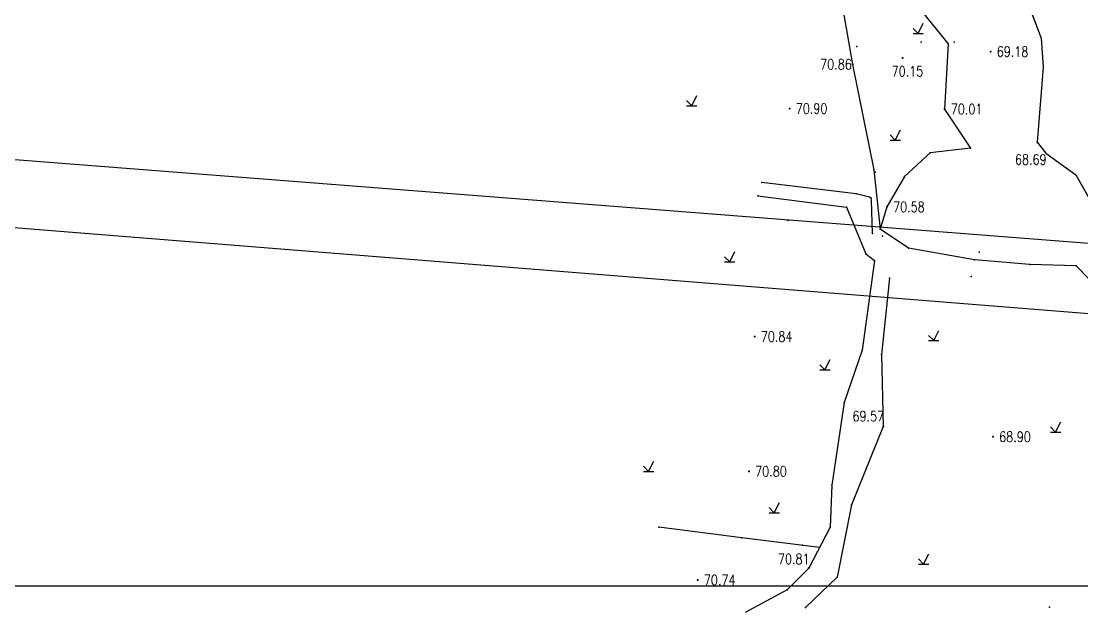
# Model space of a CAD drawing. Extents: x 10519 to 17598, y -625 to 2857.
# Drawn here: x 13756.8 to 13860.2, y 254.6 to 311.8 of the extents above; entities that cross this region are included whole.
import ezdxf
from ezdxf.enums import TextEntityAlignment as Align

# ---------------------------------------------------------------- set-up
doc = ezdxf.new("R2010")
doc.units = 0
doc.header["$MEASUREMENT"] = 0
doc.layers.get('0').update_dxf_attribs({"linetype": 'CONTINUOUS'})
for name, color, linetype in [('0000原地形', 252, 'CONTINUOUS'), ('ASSIST', 252, 'CONTINUOUS'), ('GCD', 224, 'CONTINUOUS'), ('TYBZ', 7, 'CONTINUOUS')]:
    doc.layers.add(name, color=color, linetype=linetype)
doc.styles.add('正等线体', font='txt8.shx', dxfattribs={"width": 0.8, "bigfont": 'hz.shx'})
doc.linetypes.add('10421', pattern='A,2,[150,AAA.SHX,S=1,R=0,X=0,Y=1],1e-11', length=2)

# ---------------------------------------------------------------- blocks, each defined once
blk = doc.blocks.new('GC200')
at = {"linetype": 'Continuous', "const_width": 0.2, "flags": 128}
blk.add_lwpolyline([(-0.1, 0, 1), (0.1, 0, 1)], format="xyb", close=True, dxfattribs=at)

msp = doc.modelspace()

# ---------------------------------------------------------------- linework, layer by layer
at = {"layer": '0000原地形', "linetype": '10421'}
for p, q in [((13852.14, 320.96, 68.8), (13856.28, 310.11, 68.8)), ((13836.35, 316.35, 70.58), (13837.88, 307.57, 70.58)), ((13842.81, 314.99, 70.7), (13847.18, 309.56, 70.7)), ((13847.18, 309.56, 70.7), (13846.85, 303.21, 70.7)), ((13856.28, 310.11, 68.8), (13856.46, 307.29, 68.8)), ((13837.88, 307.57, 70.58), (13839.96, 297.3, 70.58)), ((13856.46, 307.29, 68.8), (13855.89, 299.97, 68.8)), ((13846.85, 303.21, 70.7), (13849.38, 299.41, 70.7)), ((13855.89, 299.97, 68.8), (13856.72, 298.92, 68.8)), ((13845.43, 298.96, 70.7), (13842.94, 296.65, 70.7)), ((13849.38, 299.41, 70.7), (13845.43, 298.96, 70.7)), ((13856.72, 298.92, 68.8), (13859.63, 296.81, 68.8)), ((13839.96, 297.3, 70.58), (13840.55, 291.5, 70.58)), ((13838.22, 294.96, 70.94), (13829.01, 296.05, 70.94)), ((13842.94, 296.65, 70.7), (13841.22, 293.67, 70.7)), ((13859.63, 296.81, 68.8), (13864.1, 288.93, 68.8)), ((13839.51, 294.62, 70.94), (13838.22, 294.96, 70.94)), ((13828.64, 294.77, 70.66), (13837.29, 293.65, 70.66)), ((13839.67, 294.52, 70.94), (13839.51, 294.62, 70.94)), ((13839.71, 294.33, 70.94), (13839.67, 294.52, 70.94)), ((13839.8, 291.07, 70.94), (13839.71, 294.33, 70.94)), ((13837.29, 293.65, 70.66), (13839.16, 289.11, 70.66)), ((13841.22, 293.67, 70.7), (13840.55, 291.5, 70.7)), ((13839.16, 289.11, 70.66), (13840, 288.45, 70.66)), ((13840, 288.45, 70.71), (13838.82, 279.71, 70.71)), ((13841.47, 286.73, 69.32), (13840.7, 279.3, 69.32)), ((13838.82, 279.71, 70.71), (13837.06, 274.6, 70.71)), ((13840.7, 279.3, 69.32), (13840.87, 272.27, 69.32)), ((13837.06, 274.6, 70.71), (13835.84, 266.56, 70.71)), ((13840.87, 272.27, 69.32), (13837.78, 264.64, 69.32)), ((13835.84, 266.56, 70.71), (13835.67, 262.45, 70.71)), ((13837.78, 264.64, 69.32), (13836.36, 257.58, 69.32)), ((13835.67, 262.45, 70.71), (13833.6, 258.48, 70.71)), ((13833.6, 258.48, 70.71), (13831.48, 256.36, 70.71)), ((13836.36, 257.58, 69.32), (13833.29, 254.63, 69.32)), ((13831.48, 256.36, 70.71), (13827.38, 254.15, 70.71))]:
    msp.add_line(p, q, dxfattribs=at)
at = {"layer": '0000原地形'}
for p, q in [((13844.27, 310.57), (13844.77, 311.57)), ((13843.77, 311.07), (13844.27, 310.57)), ((13843.77, 310.57), (13844.77, 310.57)), ((13822.18, 303.54), (13822.68, 304.54)), ((13821.68, 304.04), (13822.18, 303.54)), ((13821.68, 303.54), (13822.68, 303.54)), ((13842.04, 300.19), (13842.54, 301.19)), ((13841.54, 300.69), (13842.04, 300.19)), ((13841.54, 300.19), (13842.54, 300.19)), ((13825.39, 288.82), (13825.89, 288.32)), ((13825.89, 288.32), (13826.39, 289.32)), ((13825.39, 288.32), (13826.39, 288.32)), ((13845.79, 280.64), (13846.29, 281.64)), ((13845.29, 281.14), (13845.79, 280.64)), ((13845.29, 280.64), (13846.29, 280.64)), ((13834.68, 278.29), (13835.18, 277.79)), ((13835.18, 277.79), (13835.68, 278.79)), ((13834.68, 277.79), (13835.68, 277.79)), ((13857.17, 272.23), (13857.67, 271.73)), ((13857.67, 271.73), (13858.17, 272.73)), ((13857.17, 271.73), (13858.17, 271.73)), ((13817.48, 268.4), (13817.98, 267.9)), ((13817.48, 267.9), (13818.48, 267.9)), ((13817.98, 267.9), (13818.48, 268.9)), ((13830.24, 263.87), (13830.74, 264.87)), ((13829.74, 264.37), (13830.24, 263.87)), ((13829.74, 263.87), (13830.74, 263.87)), ((13844.8, 258.86), (13845.3, 259.86)), ((13844.3, 259.36), (13844.8, 258.86)), ((13844.3, 258.86), (13845.3, 258.86))]:
    msp.add_line(p, q, dxfattribs=at)
at = {"layer": '0000原地形', "linetype": 'Continuous'}
for p, q in [((13957.92, 282.56), (13668.05, 305.1)), ((13668.76, 298.66), (13957.41, 275.59)), ((13843.34, 289.65, 68.66), (13840.55, 291.5, 68.66)), ((13849.75, 288.53, 68.66), (13843.34, 289.65, 68.66)), ((13855.17, 288.07, 68.66), (13849.75, 288.53, 68.66)), ((13859.68, 287.94, 68.66), (13855.17, 288.07, 68.66)), ((13862.23, 285.3, 68.66), (13859.68, 287.94, 68.66)), ((13827.08, 261.43, 70.8), (13818.96, 262.46, 70.8)), ((13834.64, 260.48, 70.8), (13827.08, 261.43, 70.8))]:
    msp.add_line(p, q, dxfattribs=at)
for p in [(13838.29, 309.31, 70.15), (13844.55, 309.74, 70.06), (13847.18, 309.56, 69.86), (13847.77, 309.73, 69), (13851.33, 308.81, 69.18), (13837.88, 307.57, 70.86), (13842.75, 308.2, 70.15), (13831.73, 303.26, 70.9), (13846.85, 303.21, 70.01), (13845.43, 298.96, 69.97), (13849.38, 299.41, 69.12), (13839.96, 297.3, 70.84), (13840.09, 297.05, 70.8), (13829.01, 296.05, 70.94), (13842.94, 296.65, 70.11), (13838.22, 294.96, 70.88), (13828.64, 294.77, 70.81), (13839.67, 294.52, 70.82), (13837.29, 293.65, 70.6), (13841.22, 293.67, 70.58), (13831.56, 292.36, 70.83), (13839.8, 291.07, 70.64), (13840.55, 291.5, 70.7), (13840.8, 290.83, 70.58), (13843.34, 289.65, 69.72), (13839.16, 289.11, 70.7), (13850.21, 289.27, 69.53), (13840, 288.45, 70.66), (13849.75, 288.53, 69.35), (13855.17, 288.07, 68.94), (13859.68, 287.94, 68.86), (13841.47, 286.73, 69.59), (13849.44, 286.89, 69.01), (13828.32, 281.04, 70.84), (13838.82, 279.71, 70.59), (13840.7, 279.3, 69.64), (13837.06, 274.6, 70.55), (13840.87, 272.27, 69.57), (13827.77, 267.9, 70.8), (13835.84, 266.56, 70.74), (13837.78, 264.64, 70.03), (13818.96, 262.46, 70.84), (13835.67, 262.45, 70.63), (13827.08, 261.43, 70.84), (13832.98, 260.69, 70.8), (13833.6, 258.48, 70.81), (13836.36, 257.58, 69.53), (13822.77, 257.31, 70.74), (13831.48, 256.36, 70.77), (13833.29, 254.63, 69.32), (13857.07, 254.66, 68.95)]:
    msp.add_point(p, dxfattribs=at)
at = {"layer": 'ASSIST', "color": 252, "flags": 128}
for points in [[(13838.49, 415.9), (13836.75, 407.74), (13837.27, 404.74), (13838.79, 395.89), (13838.72, 392.48), (13836.55, 382.9), (13837.02, 380.94), (13839.76, 371.51), (13848.76, 359.83), (13849.64, 355.87), (13849.42, 345.74), (13850.51, 343.33), (13852.08, 339.35), (13852.95, 335.69), (13855.28, 327.31), (13853.55, 325.27), (13851.36, 323.5), (13852.14, 320.96), (13856.28, 310.11), (13856.46, 307.29), (13855.89, 299.97), (13856.72, 298.92), (13859.63, 296.81), (13864.1, 288.93)], [(13836.35, 316.35), (13837.88, 307.57), (13839.96, 297.3), (13840.55, 291.5)]]:
    msp.add_lwpolyline(points, dxfattribs=at)
at = {"layer": 'ASSIST', "color": 252, "elevation": 70.7, "flags": 128}
msp.add_lwpolyline([(13834.68, 329.76, 0.00000207, 0.00000207, 0), (13839.36, 326.59, 0.00000207, 0.00000207, 0), (13840.56, 320.07, 0.00000207, 0.00000207, 0), (13842.81, 314.99, 0.00000207, 0.00000207, 0), (13847.18, 309.56, 0.00000207, 0.00000207, 0), (13846.85, 303.21, 0.00000207, 0.00000207, 0), (13849.38, 299.41, 0.00000207, 0.00000207, 0), (13845.43, 298.96, 0.00000207, 0.00000207, 0), (13842.94, 296.65, 0.00000207, 0.00000207, 0), (13841.22, 293.67, 0.00000207, 0.00000207, 0), (13840.55, 291.5, 0.00000207, 0.00000207, 0)], format="xyseb", dxfattribs=at)
at = {"layer": 'TYBZ'}
msp.add_lwpolyline([(14372.81, 1105.71), (14372.81, 256.71), (13183.81, 256.71), (13183.81, 1105.71)], close=True, dxfattribs=at)

# ---------------------------------------------------------------- block references
at = {"layer": 'ASSIST', "color": 252}
ref = msp.add_blockref('GC200', (13851.33, 308.81, 69.18), dxfattribs=dict(at, xscale=0.5, yscale=0.5, zscale=0.5))
ref.add_attrib('height', '69.18', dxfattribs={"layer": 'GCD', "linetype": 'Continuous', "height": 1, "style": '正等线体', "width": 0.8}).set_placement((13851.93, 308.81, 69.18), align=Align.MIDDLE_LEFT)
ref = msp.add_blockref('GC200', (13842.75, 308.2, 70.15), dxfattribs=dict(at, xscale=0.5, yscale=0.5, zscale=0.5))
ref.add_attrib('height', '70.15', dxfattribs={"layer": 'GCD', "linetype": 'Continuous', "height": 1, "style": '正等线体', "width": 0.8}).set_placement((13841.68, 306.89, 70.15), align=Align.MIDDLE_LEFT)
ref = msp.add_blockref('GC200', (13837.88, 307.57, 70.86), dxfattribs=dict(at, xscale=0.5, yscale=0.5, zscale=0.5))
ref.add_attrib('height', '70.86', dxfattribs={"layer": 'GCD', "linetype": 'Continuous', "height": 1, "style": '正等线体', "width": 0.8}).set_placement((13834.71, 307.57, 70.86), align=Align.MIDDLE_LEFT)
ref = msp.add_blockref('GC200', (13831.73, 303.26, 70.9), dxfattribs=dict(at, xscale=0.5, yscale=0.5, zscale=0.5))
ref.add_attrib('height', '70.90', dxfattribs={"layer": 'GCD', "linetype": 'Continuous', "height": 1, "style": '正等线体', "width": 0.8}).set_placement((13832.33, 303.26, 70.9), align=Align.MIDDLE_LEFT)
ref = msp.add_blockref('GC200', (13846.85, 303.21, 70.01), dxfattribs=dict(at, xscale=0.5, yscale=0.5, zscale=0.5))
ref.add_attrib('height', '70.01', dxfattribs={"layer": 'GCD', "linetype": 'Continuous', "height": 1, "style": '正等线体', "width": 0.8}).set_placement((13847.45, 303.21, 70.01), align=Align.MIDDLE_LEFT)
ref = msp.add_blockref('GC200', (13855.89, 299.97, 68.69), dxfattribs=dict(at, xscale=0.5, yscale=0.5, zscale=0.5))
ref.add_attrib('height', '68.69', dxfattribs={"layer": 'GCD', "linetype": 'Continuous', "height": 1, "style": '正等线体', "width": 0.8}).set_placement((13853.71, 298.29, 68.69), align=Align.MIDDLE_LEFT)
ref = msp.add_blockref('GC200', (13841.22, 293.67, 70.58), dxfattribs=dict(at, xscale=0.5, yscale=0.5, zscale=0.5))
ref.add_attrib('height', '70.58', dxfattribs={"layer": 'GCD', "linetype": 'Continuous', "height": 1, "style": '正等线体', "width": 0.8}).set_placement((13841.82, 293.67, 70.58), align=Align.MIDDLE_LEFT)
at = {"layer": 'GCD', "linetype": 'Continuous'}
ref = msp.add_blockref('GC200', (13851.33, 308.81, 69.18), dxfattribs=dict(at, xscale=0.5, yscale=0.5, zscale=0.5))
ref.add_attrib('height', '69.18', dxfattribs={"linetype": 'Continuous', "height": 1, "style": '正等线体', "width": 0.8}).set_placement((13851.93, 308.81, 69.18), align=Align.MIDDLE_LEFT)
ref = msp.add_blockref('GC200', (13842.75, 308.2, 70.15), dxfattribs=dict(at, xscale=0.5, yscale=0.5, zscale=0.5))
ref.add_attrib('height', '70.15', dxfattribs={"linetype": 'Continuous', "height": 1, "style": '正等线体', "width": 0.8}).set_placement((13841.68, 306.89, 70.15), align=Align.MIDDLE_LEFT)
ref = msp.add_blockref('GC200', (13837.88, 307.57, 70.86), dxfattribs=dict(at, xscale=0.5, yscale=0.5, zscale=0.5))
ref.add_attrib('height', '70.86', dxfattribs={"linetype": 'Continuous', "height": 1, "style": '正等线体', "width": 0.8}).set_placement((13834.71, 307.57, 70.86), align=Align.MIDDLE_LEFT)
ref = msp.add_blockref('GC200', (13831.73, 303.26, 70.9), dxfattribs=dict(at, xscale=0.5, yscale=0.5, zscale=0.5))
ref.add_attrib('height', '70.90', dxfattribs={"linetype": 'Continuous', "height": 1, "style": '正等线体', "width": 0.8}).set_placement((13832.33, 303.26, 70.9), align=Align.MIDDLE_LEFT)
ref = msp.add_blockref('GC200', (13846.85, 303.21, 70.01), dxfattribs=dict(at, xscale=0.5, yscale=0.5, zscale=0.5))
ref.add_attrib('height', '70.01', dxfattribs={"linetype": 'Continuous', "height": 1, "style": '正等线体', "width": 0.8}).set_placement((13847.45, 303.21, 70.01), align=Align.MIDDLE_LEFT)
ref = msp.add_blockref('GC200', (13855.89, 299.97, 68.69), dxfattribs=dict(at, xscale=0.5, yscale=0.5, zscale=0.5))
ref.add_attrib('height', '68.69', dxfattribs={"linetype": 'Continuous', "height": 1, "style": '正等线体', "width": 0.8}).set_placement((13853.71, 298.29, 68.69), align=Align.MIDDLE_LEFT)
ref = msp.add_blockref('GC200', (13841.22, 293.67, 70.58), dxfattribs=dict(at, xscale=0.5, yscale=0.5, zscale=0.5))
ref.add_attrib('height', '70.58', dxfattribs={"linetype": 'Continuous', "height": 1, "style": '正等线体', "width": 0.8}).set_placement((13841.82, 293.67, 70.58), align=Align.MIDDLE_LEFT)
ref = msp.add_blockref('GC200', (13828.32, 281.04, 70.84), dxfattribs=dict(at, xscale=0.5, yscale=0.5, zscale=0.5))
ref.add_attrib('height', '70.84', dxfattribs={"linetype": 'Continuous', "height": 1, "style": '正等线体', "width": 0.8}).set_placement((13828.92, 281.04, 70.84), align=Align.MIDDLE_LEFT)
ref = msp.add_blockref('GC200', (13840.87, 272.27, 69.57), dxfattribs=dict(at, xscale=0.5, yscale=0.5, zscale=0.5))
ref.add_attrib('height', '69.57', dxfattribs={"linetype": 'Continuous', "height": 1, "style": '正等线体', "width": 0.8}).set_placement((13837.86, 273.28, 69.57), align=Align.MIDDLE_LEFT)
ref = msp.add_blockref('GC200', (13851.57, 271.27, 68.9), dxfattribs=dict(at, xscale=0.5, yscale=0.5, zscale=0.5))
ref.add_attrib('height', '68.90', dxfattribs={"linetype": 'Continuous', "height": 1, "style": '正等线体', "width": 0.8}).set_placement((13852.17, 271.27, 68.9), align=Align.MIDDLE_LEFT)
ref = msp.add_blockref('GC200', (13827.77, 267.9, 70.8), dxfattribs=dict(at, xscale=0.5, yscale=0.5, zscale=0.5))
ref.add_attrib('height', '70.80', dxfattribs={"linetype": 'Continuous', "height": 1, "style": '正等线体', "width": 0.8}).set_placement((13828.37, 267.9, 70.8), align=Align.MIDDLE_LEFT)
ref = msp.add_blockref('GC200', (13833.6, 258.48, 70.81), dxfattribs=dict(at, xscale=0.5, yscale=0.5, zscale=0.5))
ref.add_attrib('height', '70.81', dxfattribs={"linetype": 'Continuous', "height": 1, "style": '正等线体', "width": 0.8}).set_placement((13830.59, 259.36, 70.81), align=Align.MIDDLE_LEFT)
ref = msp.add_blockref('GC200', (13822.77, 257.31, 70.74), dxfattribs=dict(at, xscale=0.5, yscale=0.5, zscale=0.5))
ref.add_attrib('height', '70.74', dxfattribs={"linetype": 'Continuous', "height": 1, "style": '正等线体', "width": 0.8}).set_placement((13823.37, 257.31, 70.74), align=Align.MIDDLE_LEFT)

doc.saveas('drawing.dxf')
